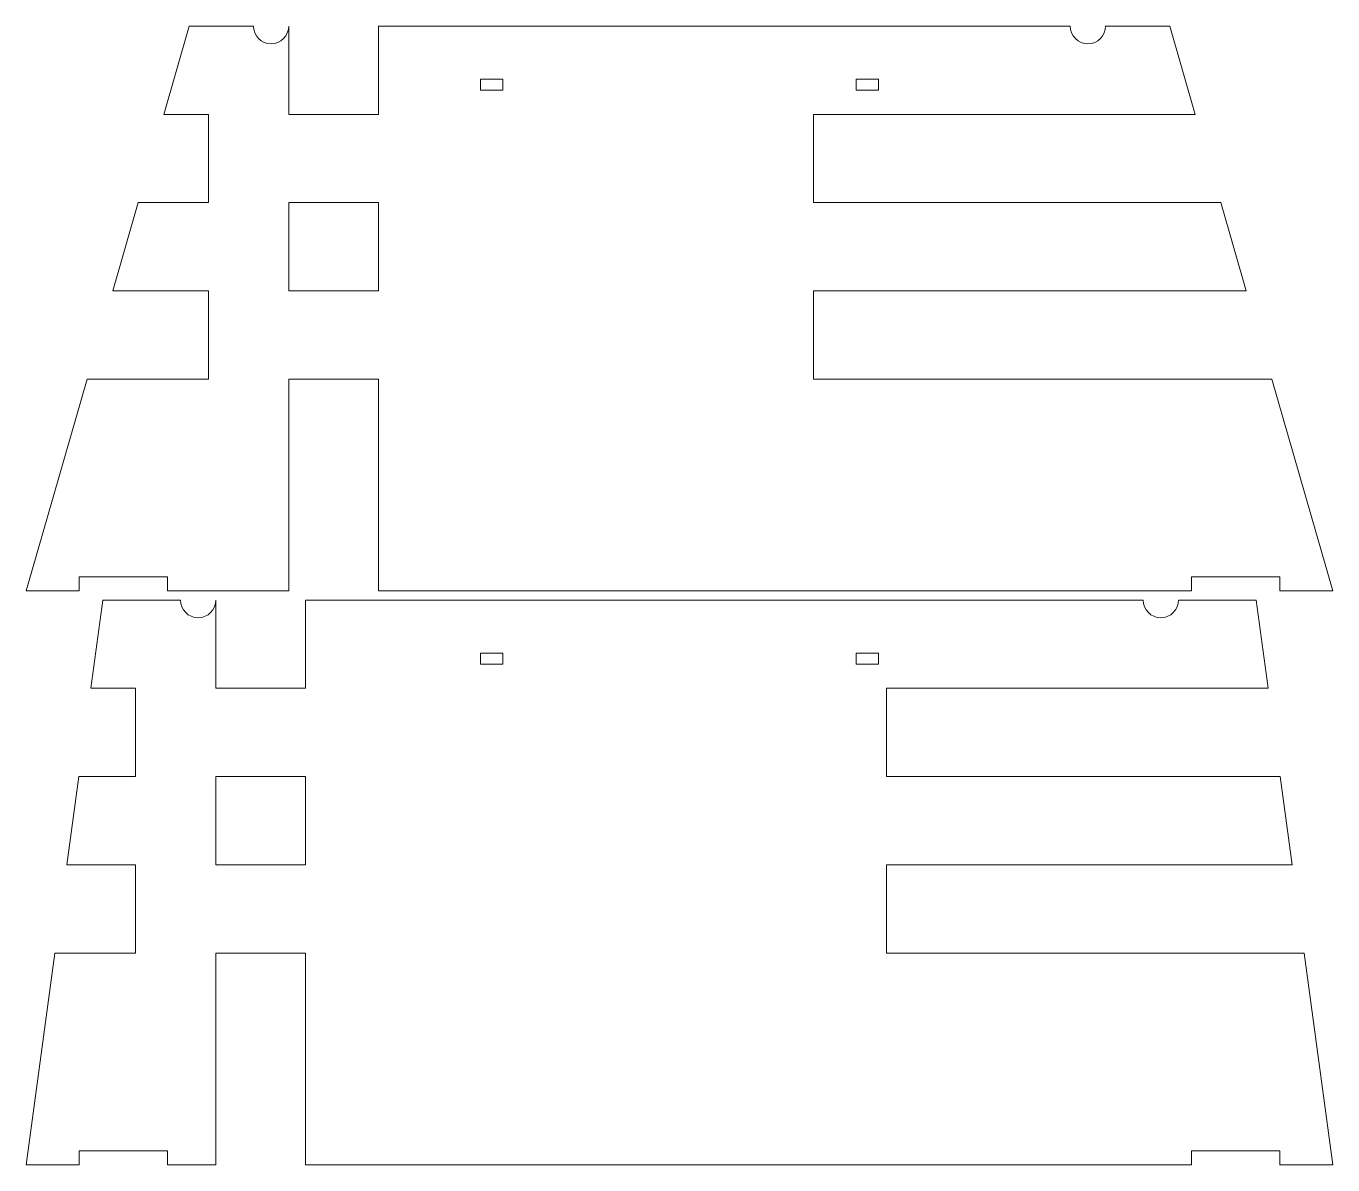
# Model space of a CAD drawing. Header units: millimetres. Extents: x 3 to 373, y 286 to 609.
import ezdxf

# ---------------------------------------------------------------- set-up
doc = ezdxf.new("R2010")
doc.units = ezdxf.units.MM

msp = doc.modelspace()

# ---------------------------------------------------------------- linework, layer by layer
at = {"color": 7, "linetype": 'Continuous', "lineweight": 15}
for p, q in [((49.28, 608.61), (42.06, 583.61)), ((67.46, 608.61), (49.28, 608.61)), ((77.46, 583.61), (77.46, 608.61)), ((102.86, 608.61), (102.86, 583.61)), ((298.76, 608.61), (102.86, 608.61)), ((326.95, 608.61), (308.76, 608.61)), ((334.16, 583.61), (326.95, 608.61)), ((131.76, 593.61), (131.76, 590.43)), ((138.11, 593.61), (131.76, 593.61)), ((138.11, 590.43), (138.11, 593.61)), ((244.46, 593.61), (238.11, 593.61)), ((238.11, 593.61), (238.11, 590.43)), ((244.46, 590.43), (244.46, 593.61)), ((131.76, 590.43), (138.11, 590.43)), ((238.11, 590.43), (244.46, 590.43)), ((42.06, 583.61), (54.76, 583.61)), ((54.76, 583.61), (54.76, 558.61)), ((102.86, 583.61), (77.46, 583.61)), ((226.06, 583.61), (334.16, 583.61)), ((226.06, 558.61), (226.06, 583.61)), ((34.85, 558.61), (27.64, 533.61)), ((54.76, 558.61), (34.85, 558.61)), ((77.46, 558.61), (77.46, 533.61)), ((102.86, 558.61), (77.46, 558.61)), ((102.86, 533.61), (102.86, 558.61)), ((341.38, 558.61), (226.06, 558.61)), ((348.59, 533.61), (341.38, 558.61)), ((27.64, 533.61), (54.76, 533.61)), ((54.76, 533.61), (54.76, 508.61)), ((77.46, 533.61), (102.86, 533.61)), ((226.06, 533.61), (348.59, 533.61)), ((226.06, 508.61), (226.06, 533.61)), ((20.42, 508.61), (3.11, 448.61)), ((54.76, 508.61), (20.42, 508.61)), ((77.46, 508.61), (102.86, 508.61)), ((77.46, 448.61), (77.46, 508.61)), ((102.86, 508.61), (102.86, 448.61)), ((355.8, 508.61), (226.06, 508.61)), ((373.11, 448.61), (355.8, 508.61)), ((18.11, 448.61), (18.11, 452.61)), ((18.11, 452.61), (43.11, 452.61)), ((43.11, 452.61), (43.11, 448.61)), ((333.11, 452.61), (358.11, 452.61)), ((333.11, 448.61), (333.11, 452.61)), ((358.11, 452.61), (358.11, 448.61)), ((3.11, 448.61), (18.11, 448.61)), ((43.11, 448.61), (77.46, 448.61)), ((102.86, 448.61), (333.11, 448.61)), ((358.11, 448.61), (373.11, 448.61)), ((21.42, 421.02), (24.82, 446.02)), ((24.82, 446.02), (46.82, 446.02)), ((56.82, 446.02), (56.82, 421.02)), ((82.22, 421.02), (82.22, 446.02)), ((82.22, 446.02), (319.4, 446.02)), ((351.41, 446.02), (329.4, 446.02)), ((354.8, 421.02), (351.41, 446.02)), ((131.76, 431.02), (138.11, 431.02)), ((131.76, 427.84), (131.76, 431.02)), ((138.11, 431.02), (138.11, 427.84)), ((244.46, 431.02), (238.11, 431.02)), ((238.11, 431.02), (238.11, 427.84)), ((244.46, 427.84), (244.46, 431.02)), ((138.11, 427.84), (131.76, 427.84)), ((238.11, 427.84), (244.46, 427.84)), ((34.12, 421.02), (21.42, 421.02)), ((34.12, 396.02), (34.12, 421.02)), ((56.82, 421.02), (82.22, 421.02)), ((246.7, 421.02), (354.8, 421.02)), ((246.7, 396.02), (246.7, 421.02)), ((14.64, 371.02), (18.03, 396.02)), ((18.03, 396.02), (34.12, 396.02)), ((56.82, 396.02), (56.82, 371.02)), ((82.22, 396.02), (56.82, 396.02)), ((82.22, 371.02), (82.22, 396.02)), ((358.19, 396.02), (246.7, 396.02)), ((361.58, 371.02), (358.19, 396.02)), ((34.12, 371.02), (14.64, 371.02)), ((34.12, 346.02), (34.12, 371.02)), ((56.82, 371.02), (82.22, 371.02)), ((246.7, 371.02), (361.58, 371.02)), ((246.7, 346.02), (246.7, 371.02)), ((3.11, 286.02), (11.25, 346.02)), ((11.25, 346.02), (34.12, 346.02)), ((56.82, 346.02), (82.22, 346.02)), ((56.82, 346.02), (56.82, 286.02)), ((82.22, 346.02), (82.22, 286.02)), ((364.97, 346.02), (246.7, 346.02)), ((373.11, 286.02), (364.97, 346.02)), ((43.11, 290.02), (18.11, 290.02)), ((18.11, 290.02), (18.11, 286.02)), ((43.11, 286.02), (43.11, 290.02)), ((333.11, 290.02), (358.11, 290.02)), ((333.11, 286.02), (333.11, 290.02)), ((358.11, 290.02), (358.11, 286.02)), ((18.11, 286.02), (3.11, 286.02)), ((56.82, 286.02), (43.11, 286.02)), ((333.11, 286.02), (82.22, 286.02)), ((358.11, 286.02), (373.11, 286.02))]:
    msp.add_line(p, q, dxfattribs=at)
for centre in [(72.46, 608.61), (303.76, 608.61), (51.82, 446.02), (324.4, 446.02)]:
    msp.add_arc(centre, 5, 180, 0, dxfattribs=at)

doc.saveas('drawing.dxf')
